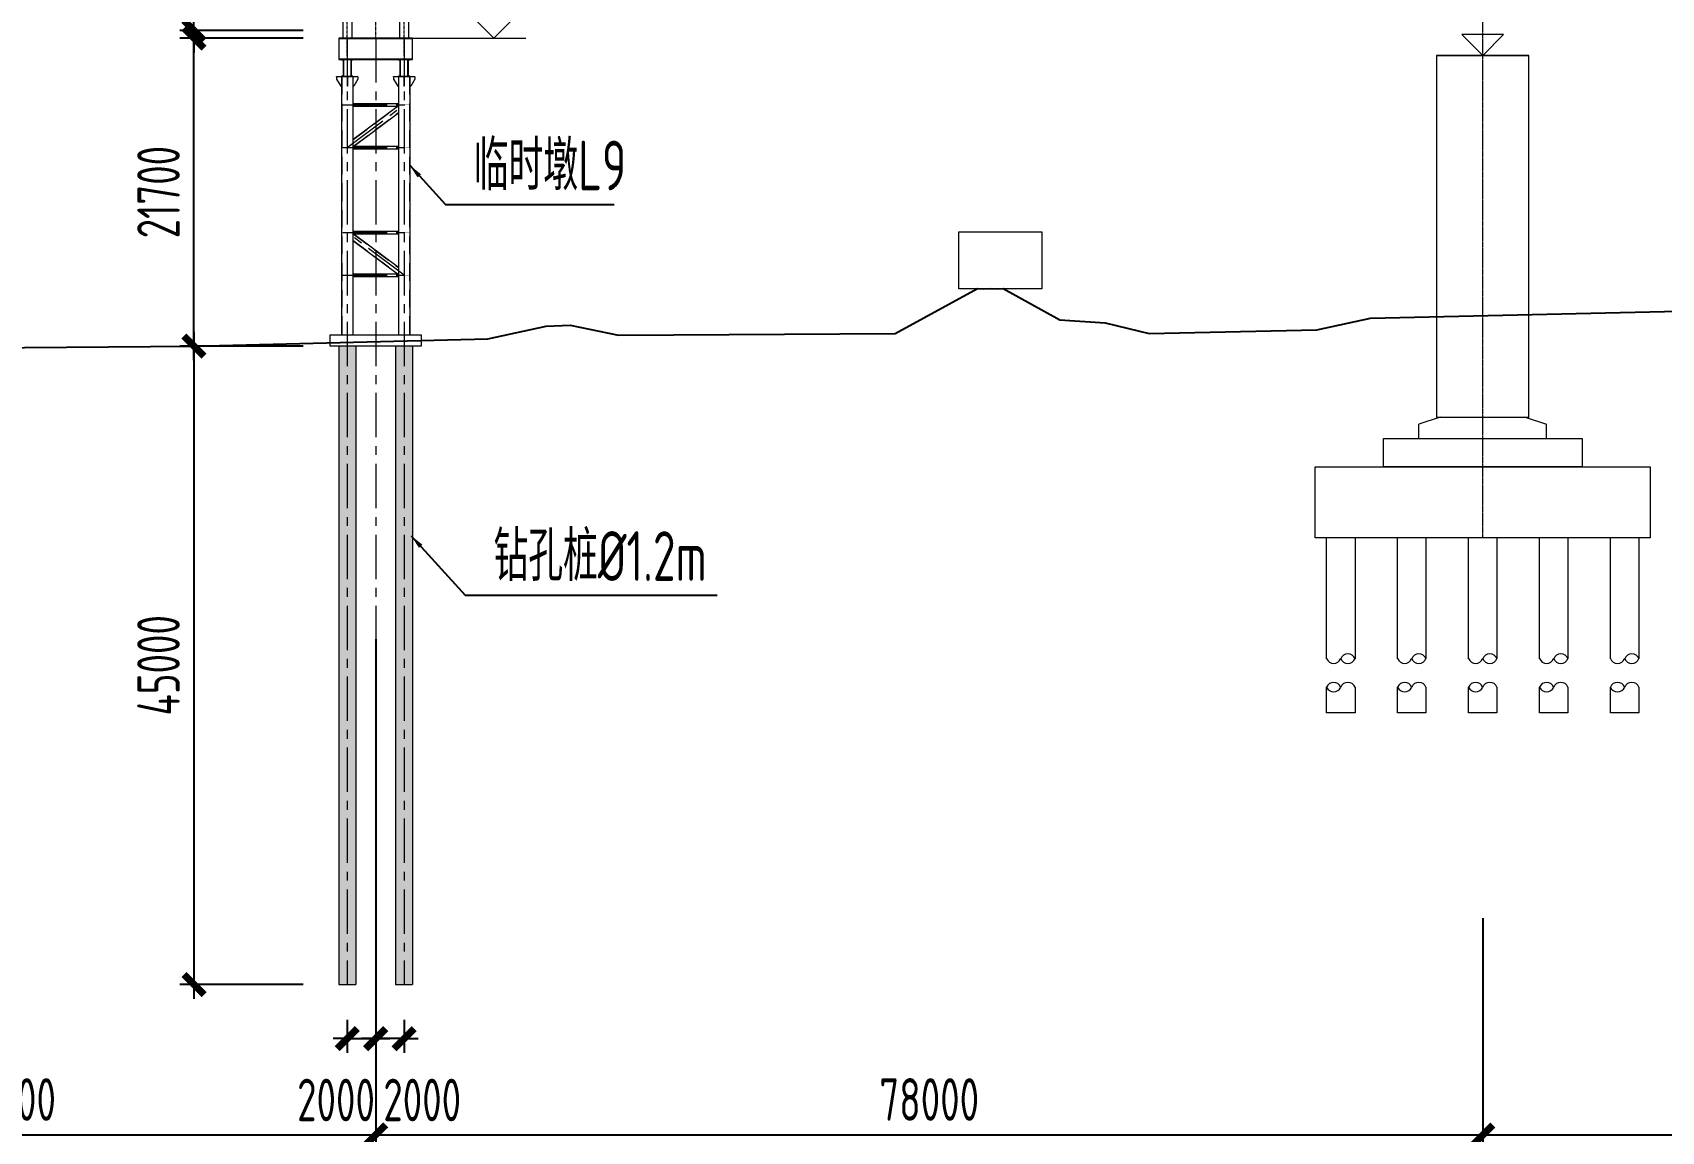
# Model space of a CAD drawing. Extents: x -2876908 to 633791, y -1383861 to 872234.
# Drawn here: x -725996 to -611232, y 671567 to 749014 of the extents above; entities that cross this region are included whole.
import ezdxf

# ---------------------------------------------------------------- set-up
doc = ezdxf.new("R2010")
doc.units = 0
doc.header["$LTSCALE"] = 5
doc.header["$MEASUREMENT"] = 0
for name, pattern in [('CENTER', [2, 1.25, -0.25, 0.25, -0.25]), ('DASH', [0.35, 0.25, -0.1]), ('DASHED', [0.75, 0.5, -0.25])]:
    doc.linetypes.add(name, pattern=pattern)
doc.layers.get('0').update_dxf_attribs({"linetype": 'CONTINUOUS', "lineweight": 25})
doc.layers.get('DEFPOINTS').update_dxf_attribs({"color": 35, "linetype": 'CONTINUOUS', "lineweight": 13})
for name, color, linetype, lineweight in [('3中心线', 6, 'CENTER', 18), ('4虚线', 2, 'DASHED', 18), ('5标注', 3, 'CONTINUOUS', 15), ('6文本', 7, 'CONTINUOUS', 15), ('7边界线', 8, 'CONTINUOUS', 15), ('8轮廓线', 4, 'CONTINUOUS', 15), ('DIM', 3, 'CONTINUOUS', 0), ('HATCH', 254, 'CONTINUOUS', 0)]:
    doc.layers.add(name, color=color, linetype=linetype, lineweight=lineweight)
doc.layers.add('细线', color=3, linetype='CONTINUOUS')
doc.styles.add('TSSD_Dimension', font='tssdeng.shx', dxfattribs={"width": 0.7, "bigfont": 'hztxt.shx'})
doc.styles.add('TSSD_NORM', font='tssdeng.shx', dxfattribs={"width": 0.7, "bigfont": 'hztxt.shx'})
doc.dimstyles.new('TSSD_100_100', dxfattribs={"dimtxt": 300, "dimasz": 100, "dimexe": 100, "dimexo": 250, "dimgap": 100, "dimtad": 1, "dimdec": 0, "dimzin": 0, "dimdsep": 46, "dimtxsty": 'TSSD_Dimension', "dimblk": 'ARCHTICK', "dimblk1": 'ARCHTICK', "dimblk2": 'ARCHTICK', "dimcen": 0, "dimdle": 100, "dimclrt": 7, "dimadec": 0, "dimazin": 0, "dimtfac": 1, "dimtdec": 0, "dimtix": 1, "dimtmove": 2, "dimatfit": 3, "dimfxl": 1, "dimtolj": 1, "dimtzin": 0, "dimarcsym": 0})

# ---------------------------------------------------------------- blocks, each defined once
blk = doc.blocks.new('立面图')
at = {"layer": '3中心线'}
for p, q in [((24873, -51876), (24873, -9487)), ((24873, -52876), (24873, -16387))]:
    blk.add_line(p, q, dxfattribs=at)
at = {"layer": '7边界线'}
for p, q in [((21873, -44376), (20373, -44876)), ((21873, -44376), (27873, -44376)), ((27873, -44376), (29373, -44876)), ((20373, -45876), (20373, -44876)), ((29373, -45876), (29373, -44876))]:
    blk.add_line(p, q, dxfattribs=at)
at = {"layer": '7边界线', "flags": 128}
blk.add_lwpolyline([(23403, -17406), (24873, -18876), (26343, -17406), (23403, -17406)], dxfattribs=at)
at = {"layer": '7边界线'}
for points in [[(21623, -18876), (21623, -18876), (28123, -18876), (28123, -18876), (21623, -18876)], [(21623, -18876), (21623, -44376), (28123, -44376), (28123, -18876)], [(-12029, -31318), (-6203, -31318), (-6203, -35318), (-12029, -35318), (-12029, -31318)], [(17873, -45876), (31873, -45876), (31873, -47876), (17873, -47876), (17873, -45876)], [(13073, -47876), (36673, -47876), (36673, -52876), (13073, -52876), (13073, -47876)], [(13873, -61393), (13873, -52876)], [(13873, -61393), (13873, -52876)], [(15873, -52876), (15873, -61393)], [(15873, -52876), (15873, -61393)], [(18873, -61393), (18873, -52876)], [(18873, -61393), (18873, -52876)], [(20873, -52876), (20873, -61393)], [(20873, -52876), (20873, -61393)], [(23873, -61393), (23873, -52876)], [(23873, -61393), (23873, -52876)], [(25873, -52876), (25873, -61393)], [(25873, -52876), (25873, -61393)], [(28873, -61393), (28873, -52876)], [(28873, -61393), (28873, -52876)], [(30873, -52876), (30873, -61393)], [(30873, -52876), (30873, -61393)], [(33873, -61393), (33873, -52876)], [(33873, -61393), (33873, -52876)], [(35873, -52876), (35873, -61393)], [(35873, -52876), (35873, -61393)], [(15873, -63400), (15873, -65199), (13873, -65199), (13873, -63400)], [(20873, -63400), (20873, -65199), (18873, -65199), (18873, -63400)], [(25873, -63400), (25873, -65199), (23873, -65199), (23873, -63400)], [(30873, -63400), (30873, -65199), (28873, -65199), (28873, -63400)], [(35873, -63400), (35873, -65199), (33873, -65199), (33873, -63400)]]:
    blk.add_lwpolyline(points, dxfattribs=at)
for centre, start, end in [((14373, -61189), 202.18456, 337.81544), ((15373, -61597), 22.18456, 157.81544), ((15373, -61189), 202.18456, 337.81544), ((19373, -61189), 202.18456, 337.81544), ((20373, -61597), 22.18456, 157.81544), ((20373, -61189), 202.18456, 337.81544), ((24373, -61189), 202.18456, 337.81544), ((25373, -61597), 22.18456, 157.81544), ((25373, -61189), 202.18456, 337.81544), ((29373, -61189), 202.18456, 337.81544), ((30373, -61597), 22.18456, 157.81544), ((30373, -61189), 202.18456, 337.81544), ((34373, -61189), 202.18456, 337.81544), ((35373, -61597), 22.18456, 157.81544), ((35373, -61189), 202.18456, 337.81544), ((14373, -63603), 22.18456, 157.81544), ((15373, -63603), 22.18456, 157.81544), ((19373, -63603), 22.18456, 157.81544), ((20373, -63603), 22.18456, 157.81544), ((24373, -63603), 22.18456, 157.81544), ((25373, -63603), 22.18456, 157.81544), ((29373, -63603), 22.18456, 157.81544), ((30373, -63603), 22.18456, 157.81544), ((34373, -63603), 22.18456, 157.81544), ((35373, -63603), 22.18456, 157.81544), ((14373, -63196), 202.18456, 337.81544), ((19373, -63196), 202.18456, 337.81544), ((24373, -63196), 202.18456, 337.81544), ((29373, -63196), 202.18456, 337.81544), ((34373, -63196), 202.18456, 337.81544)]:
    blk.add_arc(centre, 540, start, end, dxfattribs=at)
at = {"layer": '细线', "color": 3}
blk.add_lwpolyline([(-241127, -37254), (-217827, -37414), (-192527, -37374), (-165627, -37384), (-139527, -37404), (-116327, -37344), (-95627, -39604), (-66027, -39374), (-45227, -38844), (-41127, -37964), (-39427, -37894), (-36027, -38594), (-16527, -38484), (-10727, -35294), (-10327, -35334), (-9827, -35314), (-9327, -35324), (-8927, -35304), (-4927, -37524), (-1727, -37724), (1373, -38474), (13173, -38214), (16973, -37404), (40773, -36854)], dxfattribs=at)
blk = doc.blocks.new('_ArchTick')
at = {"color": 0, "linetype": 'ByBlock', "const_width": 0.5}
blk.add_lwpolyline([(-0.71, -0.71), (0.71, 0.71)], dxfattribs=at)
blk = doc.blocks.new('*D35')
at = {"layer": 'DEFPOINTS', "color": 0, "transparency": 16777216}
for p in [(-753821, 708879), (-701821, 708756), (-701821, 671319)]:
    blk.add_point(p, dxfattribs=at)
at = {"layer": 'DIM', "color": 0, "linetype": 'ByBlock', "lineweight": -2, "transparency": 16777216}
blk.add_line((-753821, 706379), (-753821, 670319), dxfattribs=at)
at = {"layer": 'DIM', "color": 0, "lineweight": -2, "transparency": 16777216}
for p, q in [((-701821, 706256), (-701821, 670319)), ((-754821, 671319), (-700821, 671319))]:
    blk.add_line(p, q, dxfattribs=at)
at = {"layer": 'DIM', "color": 0, "lineweight": -2, "transparency": 16777216, "xscale": 1000, "yscale": 1000, "zscale": 1000, "rotation": 180}
blk.add_blockref('_ArchTick', (-753821, 671319), dxfattribs=at)
at = {"layer": 'DIM', "color": 0, "lineweight": -2, "transparency": 16777216, "xscale": 1000, "yscale": 1000, "zscale": 1000}
blk.add_blockref('_ArchTick', (-701821, 671319), dxfattribs=at)
at = {"layer": 'DIM', "color": 7, "transparency": 16777216, "insert": (-727821, 673819), "char_height": 3000, "attachment_point": 5, "style": 'TSSD_Dimension'}
blk.add_mtext('\\A1;52000', dxfattribs=at)
blk = doc.blocks.new('*D36')
at = {"layer": 'DEFPOINTS', "color": 0, "transparency": 16777216}
for p in [(-701821, 708756), (-623821, 689090), (-623821, 671319)]:
    blk.add_point(p, dxfattribs=at)
at = {"layer": 'DIM', "color": 0, "linetype": 'ByBlock', "lineweight": -2, "transparency": 16777216}
blk.add_line((-701821, 706256), (-701821, 670319), dxfattribs=at)
at = {"layer": 'DIM', "color": 0, "lineweight": -2, "transparency": 16777216}
for p, q in [((-623821, 686590), (-623821, 670319)), ((-702821, 671319), (-622821, 671319))]:
    blk.add_line(p, q, dxfattribs=at)
at = {"layer": 'DIM', "color": 0, "lineweight": -2, "transparency": 16777216, "xscale": 1000, "yscale": 1000, "zscale": 1000, "rotation": 180}
blk.add_blockref('_ArchTick', (-701821, 671319), dxfattribs=at)
at = {"layer": 'DIM', "color": 0, "lineweight": -2, "transparency": 16777216, "xscale": 1000, "yscale": 1000, "zscale": 1000}
blk.add_blockref('_ArchTick', (-623821, 671319), dxfattribs=at)
at = {"layer": 'DIM', "color": 7, "transparency": 16777216, "insert": (-662821, 673819), "char_height": 3000, "attachment_point": 5, "style": 'TSSD_Dimension'}
blk.add_mtext('\\A1;78000', dxfattribs=at)
blk = doc.blocks.new('*D37')
at = {"layer": 'DEFPOINTS', "color": 0, "transparency": 16777216}
for p in [(-545821, 691978), (-623821, 689090), (-545821, 671319)]:
    blk.add_point(p, dxfattribs=at)
at = {"layer": 'DIM', "color": 0, "lineweight": -2, "transparency": 16777216}
for p, q in [((-545821, 689478), (-545821, 670319)), ((-624821, 671319), (-544821, 671319))]:
    blk.add_line(p, q, dxfattribs=at)
at = {"layer": 'DIM', "color": 0, "linetype": 'ByBlock', "lineweight": -2, "transparency": 16777216}
blk.add_line((-623821, 686590), (-623821, 670319), dxfattribs=at)
at = {"layer": 'DIM', "color": 0, "lineweight": -2, "transparency": 16777216, "xscale": 1000, "yscale": 1000, "zscale": 1000, "rotation": 180}
blk.add_blockref('_ArchTick', (-623821, 671319), dxfattribs=at)
at = {"layer": 'DIM', "color": 0, "lineweight": -2, "transparency": 16777216, "xscale": 1000, "yscale": 1000, "zscale": 1000}
blk.add_blockref('_ArchTick', (-545821, 671319), dxfattribs=at)
at = {"layer": 'DIM', "color": 7, "transparency": 16777216, "insert": (-584821, 673819), "char_height": 3000, "attachment_point": 5, "style": 'TSSD_Dimension'}
blk.add_mtext('\\A1;78000', dxfattribs=at)
blk = doc.blocks.new('A$C58C44416')
at = {"layer": '3中心线'}
for p, q in [((665, 0), (665, 4324)), ((665, 3961), (4665, 3961)), ((665, 3961), (4665, 961)), ((4665, 0), (4665, 4324)), ((665, 961), (4665, 961))]:
    blk.add_line(p, q, dxfattribs=at)
at = {"layer": '8轮廓线'}
for p, q in [((350, 80), (350, 4324)), ((980, 4324), (350, 4324)), ((980, 80), (980, 4324)), ((980, 4084), (4350, 4084)), ((980, 3878), (4350, 1351)), ((980, 3839), (4350, 3839)), ((980, 3572), (4350, 1045)), ((4350, 80), (4350, 4324)), ((4980, 4324), (4350, 4324)), ((4980, 80), (4980, 4324)), ((0, 200), (300, 680)), ((0, 80), (0, 200)), ((1330, 80), (0, 80)), ((0, 80), (0, 0)), ((1330, 0), (0, 0)), ((300, 680), (350, 680)), ((350, 0), (980, 0)), ((980, 1084), (4350, 1084)), ((980, 839), (4350, 839)), ((1046, 680), (980, 680)), ((1330, 200), (1046, 680)), ((1330, 80), (1330, 200)), ((1330, 80), (1330, 0)), ((4000, 200), (4300, 680)), ((4000, 80), (4000, 200)), ((5330, 80), (4000, 80)), ((4000, 80), (4000, 0)), ((5330, 0), (4000, 0)), ((4300, 680), (4350, 680)), ((4350, 0), (4980, 0)), ((5046, 680), (4980, 680)), ((5330, 200), (5046, 680)), ((5330, 80), (5330, 200)), ((5330, 80), (5330, 0))]:
    blk.add_line(p, q, dxfattribs=at)
for centre in [(665, 3961), (4665, 3961), (665, 961), (4665, 961)]:
    blk.add_circle(centre, 315, dxfattribs=at)
blk = doc.blocks.new('63.5m')
at = {"layer": '3中心线', "ltscale": 0.05}
for p, q in [((-3685, -21653), (-3685, 37916)), ((-1685, -20396), (-1685, 37916)), ((315, -21653), (315, 37916)), ((-3685, 24877), (315, 24877)), ((-3685, 21877), (315, 24877)), ((-3685, 21877), (315, 21877)), ((-3685, 13877), (315, 13877)), ((-3685, 10877), (315, 13877)), ((-3685, 10877), (315, 10877)), ((-3685, 2877), (315, 2877)), ((-3685, -123), (315, 2877)), ((-3685, -123), (315, -123)), ((-3685, -11122), (315, -8123)), ((-3685, -8123), (315, -8123)), ((-3685, -11122), (315, -11122))]:
    blk.add_line(p, q, dxfattribs=at)
at = {"layer": '3中心线', "ltscale": 0.005}
for p, q in [((-3685, 35877), (315, 35877)), ((-3685, 32877), (315, 35877)), ((-3685, 32877), (315, 32877))]:
    blk.add_line(p, q, dxfattribs=at)
at = {"layer": '8轮廓线'}
for p, q in [((-4350, 37836), (-4350, 37916)), ((-3020, 37916), (-4350, 37916)), ((-4000, 37916), (-3370, 37916)), ((-3020, 37836), (-3020, 37916)), ((-350, 37836), (-350, 37916)), ((980, 37916), (-350, 37916)), ((0, 37916), (630, 37916)), ((0, 37916), (630, 37916)), ((980, 37836), (980, 37916)), ((-3020, 37836), (-4350, 37836)), ((-4350, 37836), (-4350, 37716)), ((-4350, 37716), (-4050, 37236)), ((-4050, 37236), (-4000, 37236)), ((-4000, 37836), (-4000, -20396)), ((-3370, 37836), (-3370, -20396)), ((-3304, 37236), (-3370, 37236)), ((-3020, 37716), (-3304, 37236)), ((-3020, 37836), (-3020, 37716)), ((980, 37836), (-350, 37836)), ((-350, 37836), (-350, 37716)), ((-350, 37716), (-50, 37236)), ((-50, 37236), (0, 37236)), ((0, 37836), (0, -20396)), ((630, 37836), (630, -20396)), ((696, 37236), (630, 37236)), ((980, 37716), (696, 37236)), ((980, 37836), (980, 37716))]:
    blk.add_line(p, q, dxfattribs=at)
at = {"layer": '8轮廓线', "ltscale": 0.05}
for p, q in [((-3370, 36000), (0, 36000)), ((-3370, 33267), (0, 35794)), ((-3370, 35755), (0, 35755)), ((-3370, 32961), (0, 35488)), ((-3370, 33000), (0, 33000)), ((-3370, 32755), (0, 32755)), ((-3370, 25000), (0, 25000)), ((-3370, 22267), (0, 24794)), ((-3370, 24755), (0, 24755)), ((-3370, 21961), (0, 24488)), ((-3370, 22000), (0, 22000)), ((-3370, 21755), (0, 21755)), ((-3370, 14000), (0, 14000)), ((-3370, 11267), (0, 13794)), ((-3370, 13755), (0, 13755)), ((-3370, 10961), (0, 13488)), ((-3370, 11000), (0, 11000)), ((-3370, 10755), (0, 10755)), ((-3370, 3000), (0, 3000)), ((-3370, 267), (0, 2794)), ((-3370, 2755), (0, 2755)), ((-3370, -39), (0, 2488)), ((-3370, 0), (0, 0)), ((-3370, -245), (0, -245)), ((-3370, -8000), (0, -8000)), ((-3370, -10733), (0, -8206)), ((-3370, -8245), (0, -8245)), ((-3370, -11039), (0, -8512)), ((-3370, -11000), (0, -11000)), ((-3370, -11245), (0, -11245))]:
    blk.add_line(p, q, dxfattribs=at)
blk.add_blockref('A$C58C44416', (-4350, 37916))
blk = doc.blocks.new('*D1791')
at = {"layer": 'DEFPOINTS', "color": 0, "transparency": 16777216}
for p in [(-703821, 681924), (-701821, 681924), (-701821, 678108)]:
    blk.add_point(p, dxfattribs=at)
at = {"layer": 'DIM', "color": 0, "linetype": 'ByBlock', "lineweight": -2, "transparency": 16777216}
blk.add_line((-703821, 679424), (-703821, 677108), dxfattribs=at)
at = {"layer": 'DIM', "color": 0, "lineweight": -2, "transparency": 16777216}
for p, q in [((-701821, 679424), (-701821, 677108)), ((-703821, 678108), (-704821, 678108)), ((-703821, 678108), (-701821, 678108)), ((-701821, 678108), (-700821, 678108))]:
    blk.add_line(p, q, dxfattribs=at)
at = {"layer": 'DIM', "color": 0, "lineweight": -2, "transparency": 16777216, "xscale": 1000, "yscale": 1000, "zscale": 1000}
blk.add_blockref('_ArchTick', (-703821, 678108), dxfattribs=at)
at = {"layer": 'DIM', "color": 0, "lineweight": -2, "transparency": 16777216, "xscale": 1000, "yscale": 1000, "zscale": 1000, "rotation": 180}
blk.add_blockref('_ArchTick', (-701821, 678108), dxfattribs=at)
at = {"layer": 'DIM', "color": 7, "transparency": 16777216, "insert": (-704617, 673783), "char_height": 3000, "attachment_point": 5, "style": 'TSSD_Dimension'}
blk.add_mtext('\\A1;2000', dxfattribs=at)
blk = doc.blocks.new('*D1792')
at = {"layer": 'DEFPOINTS', "color": 0, "transparency": 16777216}
for p in [(-701821, 681924), (-699821, 681924), (-701821, 678108)]:
    blk.add_point(p, dxfattribs=at)
at = {"layer": 'DIM', "color": 0, "lineweight": -2, "transparency": 16777216}
for p, q in [((-701821, 679424), (-701821, 677108)), ((-701821, 678108), (-702821, 678108)), ((-699821, 678108), (-701821, 678108)), ((-699821, 678108), (-698821, 678108))]:
    blk.add_line(p, q, dxfattribs=at)
at = {"layer": 'DIM', "color": 0, "linetype": 'ByBlock', "lineweight": -2, "transparency": 16777216}
blk.add_line((-699821, 679424), (-699821, 677108), dxfattribs=at)
at = {"layer": 'DIM', "color": 0, "lineweight": -2, "transparency": 16777216, "xscale": 1000, "yscale": 1000, "zscale": 1000}
blk.add_blockref('_ArchTick', (-701821, 678108), dxfattribs=at)
at = {"layer": 'DIM', "color": 0, "lineweight": -2, "transparency": 16777216, "xscale": 1000, "yscale": 1000, "zscale": 1000, "rotation": 180}
blk.add_blockref('_ArchTick', (-699821, 678108), dxfattribs=at)
at = {"layer": 'DIM', "color": 7, "transparency": 16777216, "insert": (-698543, 673783), "char_height": 3000, "attachment_point": 5, "style": 'TSSD_Dimension'}
blk.add_mtext('\\A1;2000', dxfattribs=at)
blk = doc.blocks.new('*D1793')
at = {"layer": 'DEFPOINTS', "color": 0, "transparency": 16777216}
for p in [(-714623, 749169), (-704421, 749169), (-704421, 748619)]:
    blk.add_point(p, dxfattribs=at)
at = {"layer": 'DIM', "color": 0, "lineweight": -2, "transparency": 16777216}
for p, q in [((-714623, 749169), (-714623, 750169)), ((-706921, 749169), (-715623, 749169)), ((-714623, 748619), (-714623, 749169)), ((-714623, 748619), (-714623, 747619))]:
    blk.add_line(p, q, dxfattribs=at)
at = {"layer": 'DIM', "color": 0, "linetype": 'ByBlock', "lineweight": -2, "transparency": 16777216}
blk.add_line((-706921, 748619), (-715623, 748619), dxfattribs=at)
at = {"layer": 'DIM', "color": 0, "lineweight": -2, "transparency": 16777216, "xscale": 1000, "yscale": 1000, "zscale": 1000}
for p, rotation in [((-714623, 749169), 270), ((-714623, 748619), 90)]:
    blk.add_blockref('_ArchTick', p, dxfattribs=dict(at, rotation=rotation))
at = {"layer": 'DIM', "color": 7, "transparency": 16777216, "insert": (-717123, 751750), "char_height": 3000, "attachment_point": 5, "rotation": 90, "style": 'TSSD_Dimension'}
blk.add_mtext('\\A1;550', dxfattribs=at)
blk = doc.blocks.new('*D1794')
at = {"layer": 'DEFPOINTS', "color": 0, "transparency": 16777216}
for p in [(-714623, 748619), (-704421, 748619), (-704421, 726919)]:
    blk.add_point(p, dxfattribs=at)
at = {"layer": 'DIM', "color": 0, "lineweight": -2, "transparency": 16777216}
for p, q in [((-714623, 725919), (-714623, 749619)), ((-706921, 748619), (-715623, 748619))]:
    blk.add_line(p, q, dxfattribs=at)
at = {"layer": 'DIM', "color": 0, "linetype": 'ByBlock', "lineweight": -2, "transparency": 16777216}
blk.add_line((-706921, 726919), (-715623, 726919), dxfattribs=at)
at = {"layer": 'DIM', "color": 0, "lineweight": -2, "transparency": 16777216, "xscale": 1000, "yscale": 1000, "zscale": 1000}
for p, rotation in [((-714623, 748619), 90), ((-714623, 726919), 270)]:
    blk.add_blockref('_ArchTick', p, dxfattribs=dict(at, rotation=rotation))
at = {"layer": 'DIM', "color": 7, "transparency": 16777216, "insert": (-717123, 737769), "char_height": 3000, "attachment_point": 5, "rotation": 90, "style": 'TSSD_Dimension'}
blk.add_mtext('\\A1;21700', dxfattribs=at)
blk = doc.blocks.new('*D1795')
at = {"layer": 'DEFPOINTS', "color": 0, "transparency": 16777216}
for p in [(-704421, 726919), (-714623, 681919), (-704421, 681919)]:
    blk.add_point(p, dxfattribs=at)
at = {"layer": 'DIM', "color": 0, "lineweight": -2, "transparency": 16777216}
for p, q in [((-714623, 727919), (-714623, 680919)), ((-706921, 681919), (-715623, 681919))]:
    blk.add_line(p, q, dxfattribs=at)
at = {"layer": 'DIM', "color": 0, "linetype": 'ByBlock', "lineweight": -2, "transparency": 16777216}
blk.add_line((-706921, 726919), (-715623, 726919), dxfattribs=at)
at = {"layer": 'DIM', "color": 0, "lineweight": -2, "transparency": 16777216, "xscale": 1000, "yscale": 1000, "zscale": 1000}
for p, rotation in [((-714623, 726919), 90), ((-714623, 681919), 270)]:
    blk.add_blockref('_ArchTick', p, dxfattribs=dict(at, rotation=rotation))
at = {"layer": 'DIM', "color": 7, "transparency": 16777216, "insert": (-717123, 704419), "char_height": 3000, "attachment_point": 5, "rotation": 90, "style": 'TSSD_Dimension'}
blk.add_mtext('\\A1;45000', dxfattribs=at)
blk = doc.blocks.new('asdljfhsdfhjksd')
at = {"layer": '8轮廓线'}
for p, q in [((-1328421, 715431), (-1328421, 670431)), ((-1327221, 715431), (-1327221, 670431)), ((-1324421, 715431), (-1324421, 670431)), ((-1323221, 715431), (-1323221, 670431)), ((-1328421, 670431), (-1327221, 670431)), ((-1324421, 670431), (-1323221, 670431))]:
    blk.add_line(p, q, dxfattribs=at)

msp = doc.modelspace()

# ---------------------------------------------------------------- hatches: boundary and pattern name
at = {"layer": 'HATCH'}
h = msp.add_hatch(dxfattribs=at)
h.set_pattern_fill('ARMORED', color=256, scale=200, style=0)
h.set_pattern_definition([(50, (620000, 11488), (1434.5204, -125.5043), [150, -1650]), (355, (620000, 11488), (-277.5027, 1504.3843), [120, -1320]), (100.4514, (620119.5, 11477.5), (1157.0188, 1378.8791), [127.4804, -1402.2842]), (46.1842, (620000, 11888), (2134.482, -331.038), [225, -2475]), (96.6356, (620177.9, 11860.4), (1869.3254, 1948.2357), [191.2206, -2103.426]), (351.1842, (620000, 11888), (1869.324, 1948.2372), [180, -1980]), (21, (620200, 11788), (1193.8141, -805.2378), [150, -1650]), (326, (620200, 11788), (486.6307, 1450.3001), [120, -1320]), (71.4514, (620299.5, 11720.9), (1680.4453, 645.061), [127.4804, -1402.2842]), (37.5, (620000, 11488), (24.31971, 665.7877), [0, -1304, 0, -1340, 0, -1325]), (7.5, (620000, 11488), (526.13907, 788.82342), [0, -764, 0, -1274, 0, -505]), (327.5, (619554, 11488), (1067.64487, -45.10974), [0, -500, 0, -1560, 0, -2070]), (317.5, (619354, 11488), (1166.37234, 200.20996), [0, -650, 0, -1036, 0, -1470]), (45, (620000, 11488), (-707.1068, 707.1068), [])])
h.paths.add_polyline_path([(-704421.106, 726919.228), (-703221.106, 726919.228), (-703221.106, 681919.228), (-704421.106, 681919.228)])
h = msp.add_hatch(dxfattribs=at)
h.set_pattern_fill('ARMORED', color=256, scale=200, style=0)
h.set_pattern_definition([(50, (624000, 11488), (1434.5204, -125.5043), [150, -1650]), (355, (624000, 11488), (-277.5027, 1504.3843), [120, -1320]), (100.4514, (624119.5, 11477.5), (1157.0188, 1378.8791), [127.4804, -1402.2842]), (46.1842, (624000, 11888), (2134.482, -331.038), [225, -2475]), (96.6356, (624177.9, 11860.4), (1869.3254, 1948.2357), [191.2206, -2103.426]), (351.1842, (624000, 11888), (1869.324, 1948.2372), [180, -1980]), (21, (624200, 11788), (1193.8141, -805.2378), [150, -1650]), (326, (624200, 11788), (486.6307, 1450.3001), [120, -1320]), (71.4514, (624299.5, 11720.9), (1680.4453, 645.061), [127.4804, -1402.2842]), (37.5, (624000, 11488), (24.31971, 665.7877), [0, -1304, 0, -1340, 0, -1325]), (7.5, (624000, 11488), (526.13907, 788.82342), [0, -764, 0, -1274, 0, -505]), (327.5, (623554, 11488), (1067.64487, -45.10974), [0, -500, 0, -1560, 0, -2070]), (317.5, (623354, 11488), (1166.37234, 200.20996), [0, -650, 0, -1036, 0, -1470]), (45, (624000, 11488), (-707.1068, 707.1068), [])])
h.paths.add_polyline_path([(-700421.106, 726919.228), (-699221.106, 726919.228), (-699221.106, 681919.228), (-700421.106, 681919.228)])

# ---------------------------------------------------------------- linework, layer by layer
at = {"layer": '3中心线', "ltscale": 500}
for p, q in [((-703821.106, 748619.228), (-703821.106, 681919.228)), ((-701821.106, 748619.228), (-701821.106, 655380.121)), ((-699821.106, 748619.228), (-699821.106, 681919.228)), ((-704136.106, 743919.228), (-699421.106, 743919.228)), ((-703821.106, 740919.228), (-700221.106, 743619.228)), ((-704136.106, 740919.228), (-699506.106, 740919.228)), ((-704136.106, 734919.228), (-699506.106, 734919.228)), ((-699821.106, 731919.228), (-703821.106, 734919.228)), ((-704136.106, 731919.228), (-699506.106, 731919.228))]:
    msp.add_line(p, q, dxfattribs=at)
at = {"layer": '4虚线', "ltscale": 500}
for p, q in [((-704205.106, 745889.228), (-704205.106, 727719.228)), ((-703437.106, 745889.228), (-703437.106, 727719.228)), ((-700205.106, 745889.228), (-700205.106, 727719.228)), ((-699437.106, 745889.228), (-699437.106, 727719.228)), ((-703421.106, 744010.228), (-700221.106, 744010.228)), ((-703421.106, 741457.978), (-700221.106, 743857.978)), ((-703421.106, 743828.228), (-700277.439, 743828.228)), ((-703373.439, 741016.228), (-700221.106, 743380.478)), ((-703421.106, 741010.228), (-700221.106, 741010.228)), ((-703421.106, 740828.228), (-700221.106, 740828.228)), ((-703421.106, 735010.228), (-700221.106, 735010.228)), ((-703421.106, 734857.978), (-700221.106, 732457.978)), ((-703364.773, 734828.228), (-700221.106, 734828.228)), ((-703421.106, 734380.478), (-700221.106, 731980.478)), ((-703421.106, 732010.228), (-700277.439, 732010.228)), ((-703421.106, 731828.228), (-700221.106, 731828.228))]:
    msp.add_line(p, q, dxfattribs=at)
at = {"layer": '5标注'}
msp.add_line((-699221.106, 748619.228), (-691240.457, 748619.228), dxfattribs=at)
at = {"layer": '5标注', "flags": 128}
msp.add_lwpolyline([(-691494.999, 750619.228), (-693494.999, 748619.228), (-695494.999, 750619.228), (-686929.196, 750619.228)], dxfattribs=at)
at = {"layer": '5标注', "linetype": 'DASH', "ltscale": 100, "const_width": 30, "flags": 128}
for points in [[(-703421.106, 743919.228), (-704221.106, 743919.228)], [(-699421.106, 743919.228), (-700221.106, 743919.228)], [(-703421.106, 740919.228), (-704221.106, 740919.228)], [(-699421.106, 740919.228), (-700221.106, 740919.228)], [(-703421.106, 734919.228), (-704221.106, 734919.228)], [(-699421.106, 734919.228), (-700221.106, 734919.228)], [(-703421.106, 731919.228), (-704221.106, 731919.228)], [(-699421.106, 731919.228), (-700221.106, 731919.228)]]:
    msp.add_lwpolyline(points, dxfattribs=at)
at = {"layer": '8轮廓线'}
for p, q in [((-699221.106, 748619.228), (-704421.106, 748619.228)), ((-704421.106, 748619.228), (-704421.106, 747119.228)), ((-704421.106, 748589.228), (-699221.106, 748589.228)), ((-699221.106, 747119.228), (-699221.106, 748619.228)), ((-699221.106, 747149.228), (-704421.106, 747149.228)), ((-704421.106, 747119.228), (-699221.106, 747119.228)), ((-704571.106, 745889.228), (-704571.106, 745919.228)), ((-704571.106, 745919.228), (-703071.106, 745919.228)), ((-703071.106, 745889.228), (-704571.106, 745889.228)), ((-704571.106, 745889.228), (-704571.106, 745719.228)), ((-704571.106, 745719.228), (-704271.106, 745239.228)), ((-704271.106, 745239.228), (-704221.106, 745239.228)), ((-704221.106, 745919.228), (-703421.106, 745919.228)), ((-704221.106, 745889.228), (-704221.106, 727719.228)), ((-703831.106, 745889.228), (-703831.106, 745239.228)), ((-703811.106, 745239.228), (-703831.106, 745239.228)), ((-703811.106, 745889.228), (-703811.106, 745239.228)), ((-703421.106, 745889.228), (-703421.106, 727719.228)), ((-703355.402, 745239.228), (-703421.106, 745239.228)), ((-703071.106, 745719.228), (-703355.402, 745239.228)), ((-703071.106, 745889.228), (-703071.106, 745919.228)), ((-703071.106, 745889.228), (-703071.106, 745719.228)), ((-700571.106, 745889.228), (-700571.106, 745919.228)), ((-700571.106, 745919.228), (-699071.106, 745919.228)), ((-699071.106, 745889.228), (-700571.106, 745889.228)), ((-700571.106, 745889.228), (-700571.106, 745719.228)), ((-700571.106, 745719.228), (-700271.106, 745239.228)), ((-700271.106, 745239.228), (-700221.106, 745239.228)), ((-700221.106, 745919.228), (-699421.106, 745919.228)), ((-700221.106, 745889.228), (-700221.106, 727719.228)), ((-699831.106, 745889.228), (-699831.106, 745239.228)), ((-699811.106, 745239.228), (-699831.106, 745239.228)), ((-699811.106, 745889.228), (-699811.106, 745239.228)), ((-699421.106, 745889.228), (-699421.106, 727719.228)), ((-699355.402, 745239.228), (-699421.106, 745239.228)), ((-699071.106, 745719.228), (-699355.402, 745239.228)), ((-699071.106, 745889.228), (-699071.106, 745919.228)), ((-699071.106, 745889.228), (-699071.106, 745719.228)), ((-703421.106, 744016.228), (-700221.106, 744016.228)), ((-703421.106, 741470.478), (-700221.106, 743870.478)), ((-703421.106, 743822.228), (-700285.439, 743822.228)), ((-703356.773, 741016.228), (-700221.106, 743367.978)), ((-703421.106, 741016.228), (-700221.106, 741016.228)), ((-703421.106, 740822.228), (-700221.106, 740822.228)), ((-703421.106, 735016.228), (-700221.106, 735016.228)), ((-703421.106, 734870.478), (-700221.106, 732470.478)), ((-703356.773, 734822.228), (-700221.106, 734822.228)), ((-703421.106, 734367.978), (-700221.106, 731967.978)), ((-703421.106, 732016.228), (-700285.439, 732016.228)), ((-703421.106, 731822.228), (-700221.106, 731822.228))]:
    msp.add_line(p, q, dxfattribs=at)
for points in [[(-704221.106, 745919.228), (-703421.106, 745919.228), (-703421.106, 745949.228), (-703521.106, 745949.228), (-703521.106, 747089.228), (-703421.106, 747089.228), (-703421.106, 747119.228), (-704221.106, 747119.228), (-704221.106, 747089.228), (-704121.106, 747089.228), (-704121.106, 745949.228), (-704221.106, 745949.228)], [(-700221.106, 745919.228), (-699421.106, 745919.228), (-699421.106, 745949.228), (-699521.106, 745949.228), (-699521.106, 747089.228), (-699421.106, 747089.228), (-699421.106, 747119.228), (-700221.106, 747119.228), (-700221.106, 747089.228), (-700121.106, 747089.228), (-700121.106, 745949.228), (-700221.106, 745949.228)], [(-704097.106, 745949.228), (-703545.106, 745949.228), (-703545.106, 747089.228), (-704097.106, 747089.228)], [(-700097.106, 745949.228), (-699545.106, 745949.228), (-699545.106, 747089.228), (-700097.106, 747089.228)], [(-705021.106, 726919.228), (-705021.106, 727719.228), (-698621.106, 727719.228), (-698621.106, 726919.228)]]:
    msp.add_lwpolyline(points, close=True, dxfattribs=at)

# ---------------------------------------------------------------- block references
at = {"layer": '5标注'}
for name, p in [('立面图', (-648694.383, 766279.851)), ('63.5m', (-700136.088, 769015.728)), ('asdljfhsdfhjksd', (624000, 11487.977))]:
    msp.add_blockref(name, p, dxfattribs=at)

# ---------------------------------------------------------------- texts
at = {"layer": '6文本', "char_height": 3500, "attachment_point": 7, "style": 'TSSD_NORM'}
for s, insert in [('临时墩L9', (-694913.34, 737889.554, 50.056)), ('钻孔桩%%C1.2m', (-693520.754, 710363.864))]:
    msp.add_mtext(s, dxfattribs=dict(at, insert=insert))

# ---------------------------------------------------------------- dimensions: what is measured, and where the dimension line sits
at = {"layer": 'DIM'}
for base, p1, p2, angle, picture, middle in [((-714622.895, 749169.228), (-704421.106, 748619.228), (-704421.106, 749169.228), 90, '*D1793', (-717122.895, 751749.997)), ((-701821.106, 678107.991), (-699821.106, 681923.802), (-701821.106, 681923.802), 180, '*D1792', (-698543.233, 673782.991))]:
    dim = msp.add_linear_dim(base=base, p1=p1, p2=p2, angle=angle, dimstyle='TSSD_100_100', override={"dimtxt": 3000, "dimasz": 1000, "dimexe": 1000, "dimexo": 2500, "dimgap": 1000, "dimdle": 1000}, dxfattribs=at)
    dim.commit()
    dim.dimension.update_dxf_attribs({"geometry": picture, "text_midpoint": middle, "dimtype": 160})
for base, p2, picture, middle in [((-714622.895, 748619.228), (-704421.106, 748619.228), '*D1794', (-717122.895, 737769.228)), ((-714622.895, 681919.228), (-704421.106, 681919.228), '*D1795', (-717122.895, 704419.228))]:
    dim = msp.add_linear_dim(base=base, p1=(-704421.106, 726919.228), p2=p2, angle=90, dimstyle='TSSD_100_100', override={"dimtxt": 3000, "dimasz": 1000, "dimexe": 1000, "dimexo": 2500, "dimgap": 1000, "dimdle": 1000}, dxfattribs=at)
    dim.commit()
    dim.dimension.update_dxf_attribs({"geometry": picture, "text_midpoint": middle})
for base, p1, p2, picture, middle in [((-701821.088, 671319.493), (-753821.088, 708878.599), (-701821.088, 708756.099), '*D35', (-727821.088, 673819.493)), ((-623821.088, 671319.493), (-701821.088, 708756.099), (-623821.088, 689089.599), '*D36', (-662821.088, 673819.493)), ((-545821.088, 671319.493), (-623821.088, 689089.599), (-545821.088, 691977.538), '*D37', (-584821.088, 673819.493))]:
    dim = msp.add_linear_dim(base=base, p1=p1, p2=p2, dimstyle='TSSD_100_100', override={"dimtxt": 3000, "dimasz": 1000, "dimexe": 1000, "dimexo": 2500, "dimgap": 1000, "dimdle": 1000}, dxfattribs=at)
    dim.commit()
    dim.dimension.update_dxf_attribs({"geometry": picture, "text_midpoint": middle})
dim = msp.add_linear_dim(base=(-701821.106, 678107.991), p1=(-703821.106, 681923.802), p2=(-701821.106, 681923.802), dimstyle='TSSD_100_100', override={"dimtxt": 3000, "dimasz": 1000, "dimexe": 1000, "dimexo": 2500, "dimgap": 1000, "dimdle": 1000}, dxfattribs=at)
dim.commit()
dim.dimension.update_dxf_attribs({"geometry": '*D1791', "text_midpoint": (-704617.067, 673782.991), "dimtype": 160})

# ---------------------------------------------------------------- leaders
at = {"layer": 'DIM', "annotation_type": 0, "has_hookline": 1, "hookline_direction": 0}
for points, text_width in [([(-699421.088, 739656.624, 50.056), (-696913.34, 736889.554, 50.056), (-695913.34, 736889.554, 50.056)], 9887.553), ([(-699321.088, 713546.269), (-695520.754, 709363.864), (-694520.754, 709363.864)], 15751.378)]:
    msp.add_leader(points, dimstyle='TSSD_100_100', override={"dimtxt": 3000, "dimasz": 1000, "dimexe": 1000, "dimexo": 2500, "dimgap": 1000, "dimdle": 1000}, dxfattribs=dict(at, text_width=text_width))

doc.saveas('drawing.dxf')
